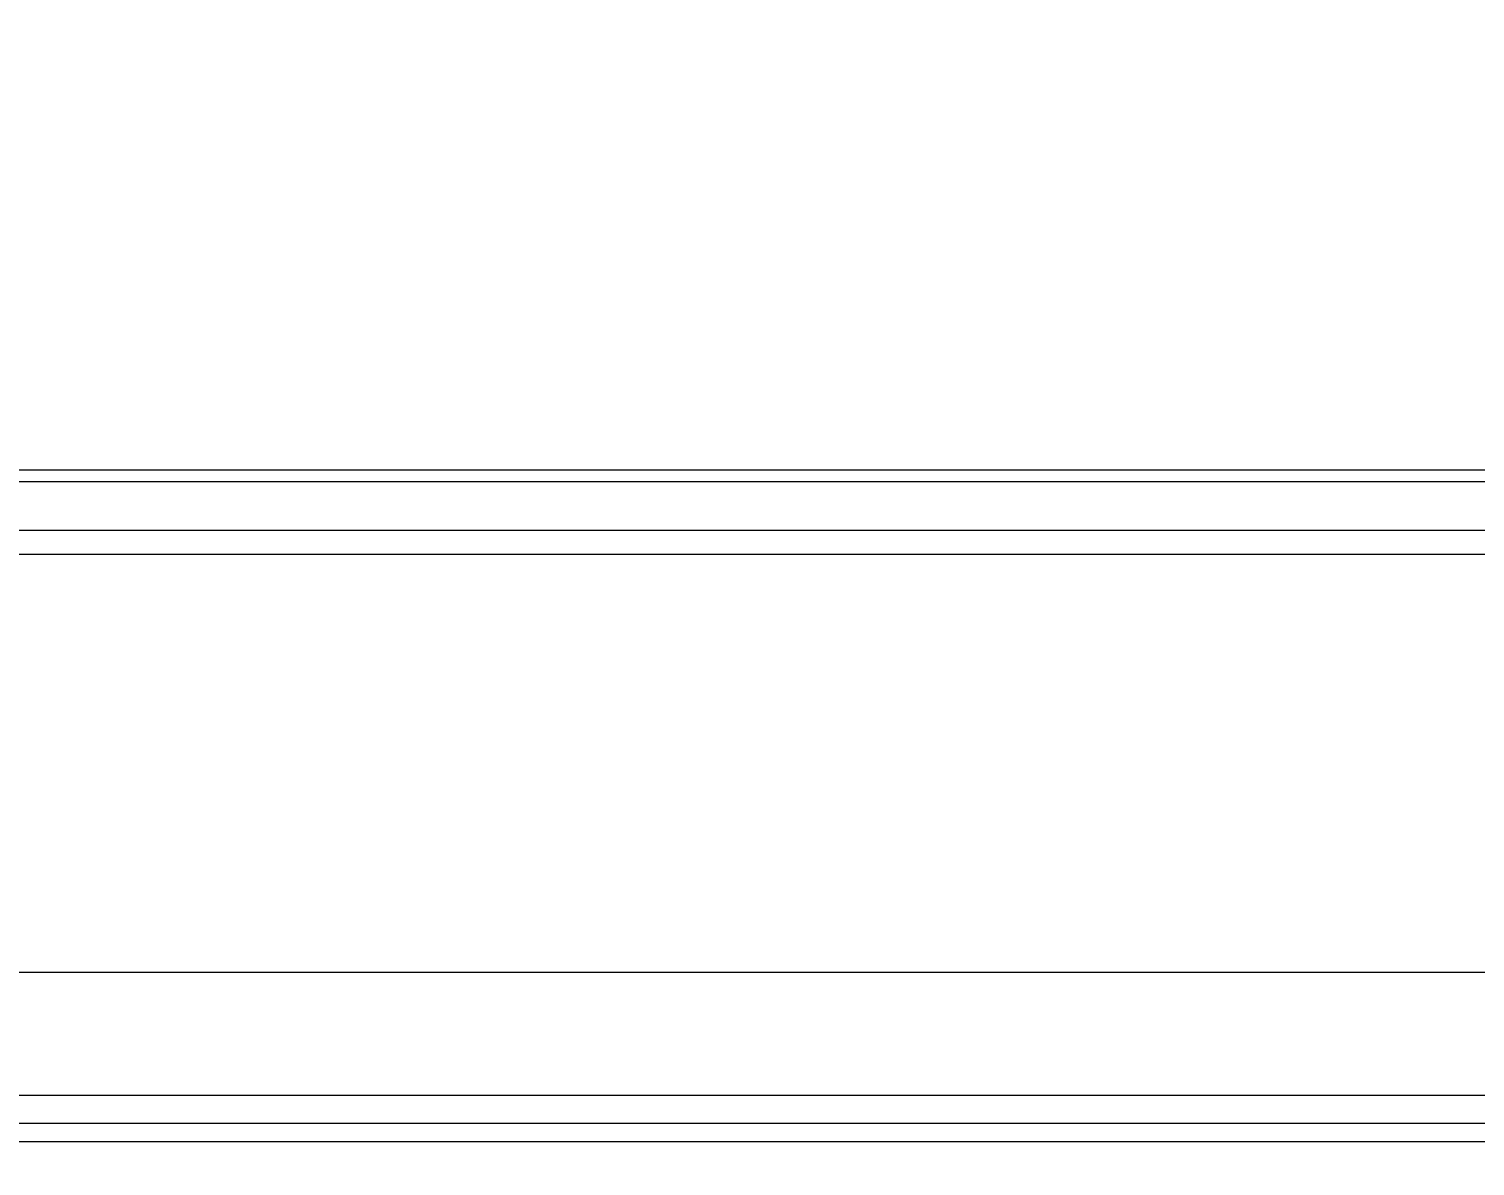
# Model space of a CAD drawing. Header units: metres. Extents: x -101133.8 to -101066.7, y -24899.3 to -24824.7.
# Drawn here: x -101108.3633 to -101108.3033, y -24833.8189 to -24833.7717 of the extents above; entities that cross this region are included whole.
import ezdxf

# ---------------------------------------------------------------- set-up
doc = ezdxf.new("R2010")
doc.units = ezdxf.units.M
doc.header["$LTSCALE"] = 0.2
doc.header["$PDSIZE"] = -5
doc.layers.add('CMT-COTATION DIVERS', color=1, linetype='Continuous')
doc.layers.add('CMT-CVC-MATERIEL', color=30, linetype='Continuous')
doc.styles.get("Standard").update_dxf_attribs({"font": 'arial.ttf'})
doc.dimstyles.get("Standard").update_dxf_attribs({"dimtxt": 0.18, "dimasz": 0.18, "dimexe": 0.18, "dimexo": 0.0625, "dimgap": 0.09, "dimtad": 0, "dimtih": 1, "dimtoh": 1, "dimdec": 4, "dimzin": 0, "dimdsep": 46, "dimtxsty": 'Standard', "dimcen": 0.09, "dimadec": 0, "dimazin": 0, "dimtfac": 1, "dimtdec": 4, "dimtofl": 0, "dimtmove": 0, "dimatfit": 3, "dimfxl": 1, "dimtolj": 1, "dimtzin": 0, "dimarcsym": 0})

# ---------------------------------------------------------------- blocks, each defined once
blk = doc.blocks.new('Cassette 600x600')
at = {"linetype": 'Continuous', "lineweight": 13}
for p, q in [((-20078.23, 72.805), (-20078.23, 443.205)), ((-20077.73, 443.205), (-20077.73, 72.805)), ((-20075.73, 104.505), (-20075.73, 411.505)), ((-20074.73, 104.505), (-20074.73, 411.505)), ((-20057.385, 115.505), (-20057.385, 400.505)), ((-20052.256, 399.7), (-20052.256, 116.311)), ((-20051.107, 116.417), (-20051.107, 399.593)), ((-20050.33, 399.505), (-20050.33, 116.505))]:
    blk.add_line(p, q, dxfattribs=at)
blk = doc.blocks.new('COT-45')
at = {"color": 0}
for p, q in [((0, -1), (0, 1)), ((-1, 0), (1, 0))]:
    blk.add_line(p, q, dxfattribs=at)
at = {"color": 0, "const_width": 0.4}
blk.add_lwpolyline([(-0.4419, -0.4419), (0.4419, 0.4419)], dxfattribs=at)
blk = doc.blocks.new('*D86')
at = {"layer": 'CMT-COTATION DIVERS', "color": 0, "lineweight": -2}
for p, q in [((-101106.435908, -24831.696781), (-101106.435908, -24834.830787)), ((-101108.843698, -24834.019494), (-101108.843698, -24834.830787)), ((-101108.818698, -24834.780787), (-101106.460908, -24834.780787))]:
    blk.add_line(p, q, dxfattribs=at)
at = {"layer": 'Defpoints', "color": 0, "lineweight": 15}
for p in [(-101106.435908, -24831.666781), (-101108.843698, -24833.989494), (-101106.435908, -24834.780787)]:
    blk.add_point(p, dxfattribs=at)
at = {"layer": 'CMT-COTATION DIVERS', "color": 0, "lineweight": -2, "xscale": 0.025, "yscale": 0.025, "zscale": 0.025, "rotation": 180}
blk.add_blockref('COT-45', (-101108.843698, -24834.780787), dxfattribs=at)
at = {"layer": 'CMT-COTATION DIVERS', "color": 0, "lineweight": -2, "xscale": 0.025, "yscale": 0.025, "zscale": 0.025}
blk.add_blockref('COT-45', (-101106.435908, -24834.780787), dxfattribs=at)
at = {"layer": 'CMT-COTATION DIVERS', "color": 0, "lineweight": 15, "insert": (-101107.639803, -24834.705633), "char_height": 0.075, "attachment_point": 5}
blk.add_mtext('\\A1;241', dxfattribs=at)

msp = doc.modelspace()

# ---------------------------------------------------------------- block references
at = {"layer": 'CMT-CVC-MATERIEL', "xscale": 0.001, "yscale": 0.001, "zscale": 0.001, "rotation": 270}
msp.add_blockref('Cassette 600x600', (-101108.561286, -24853.868258), dxfattribs=at)

# ---------------------------------------------------------------- dimensions: what is measured, and where the dimension line sits
at = {"layer": 'CMT-COTATION DIVERS', "lineweight": 15}
dim = msp.add_linear_dim(base=(-101106.435908, -24834.780787), p1=(-101108.843698, -24833.989494), p2=(-101106.435908, -24831.666781), dimstyle='Standard', override={"dimscale": 0.05, "dimtxt": 1.5, "dimasz": 0.5, "dimexe": 1, "dimexo": 0.6, "dimgap": 0.75, "dimtad": 1, "dimtih": 0, "dimtoh": 0, "dimdec": 0, "dimlfac": 100, "dimblk": 'COT-45', "dimcen": 0, "dimadec": 2, "dimazin": 2, "dimtdec": 2, "dimtix": 1, "dimtmove": 1, "dimfrac": 1}, dxfattribs=at)
dim.commit()
dim.dimension.update_dxf_attribs({"geometry": '*D86', "text_midpoint": (-101107.639803, -24834.705633)})

doc.saveas('drawing.dxf')
